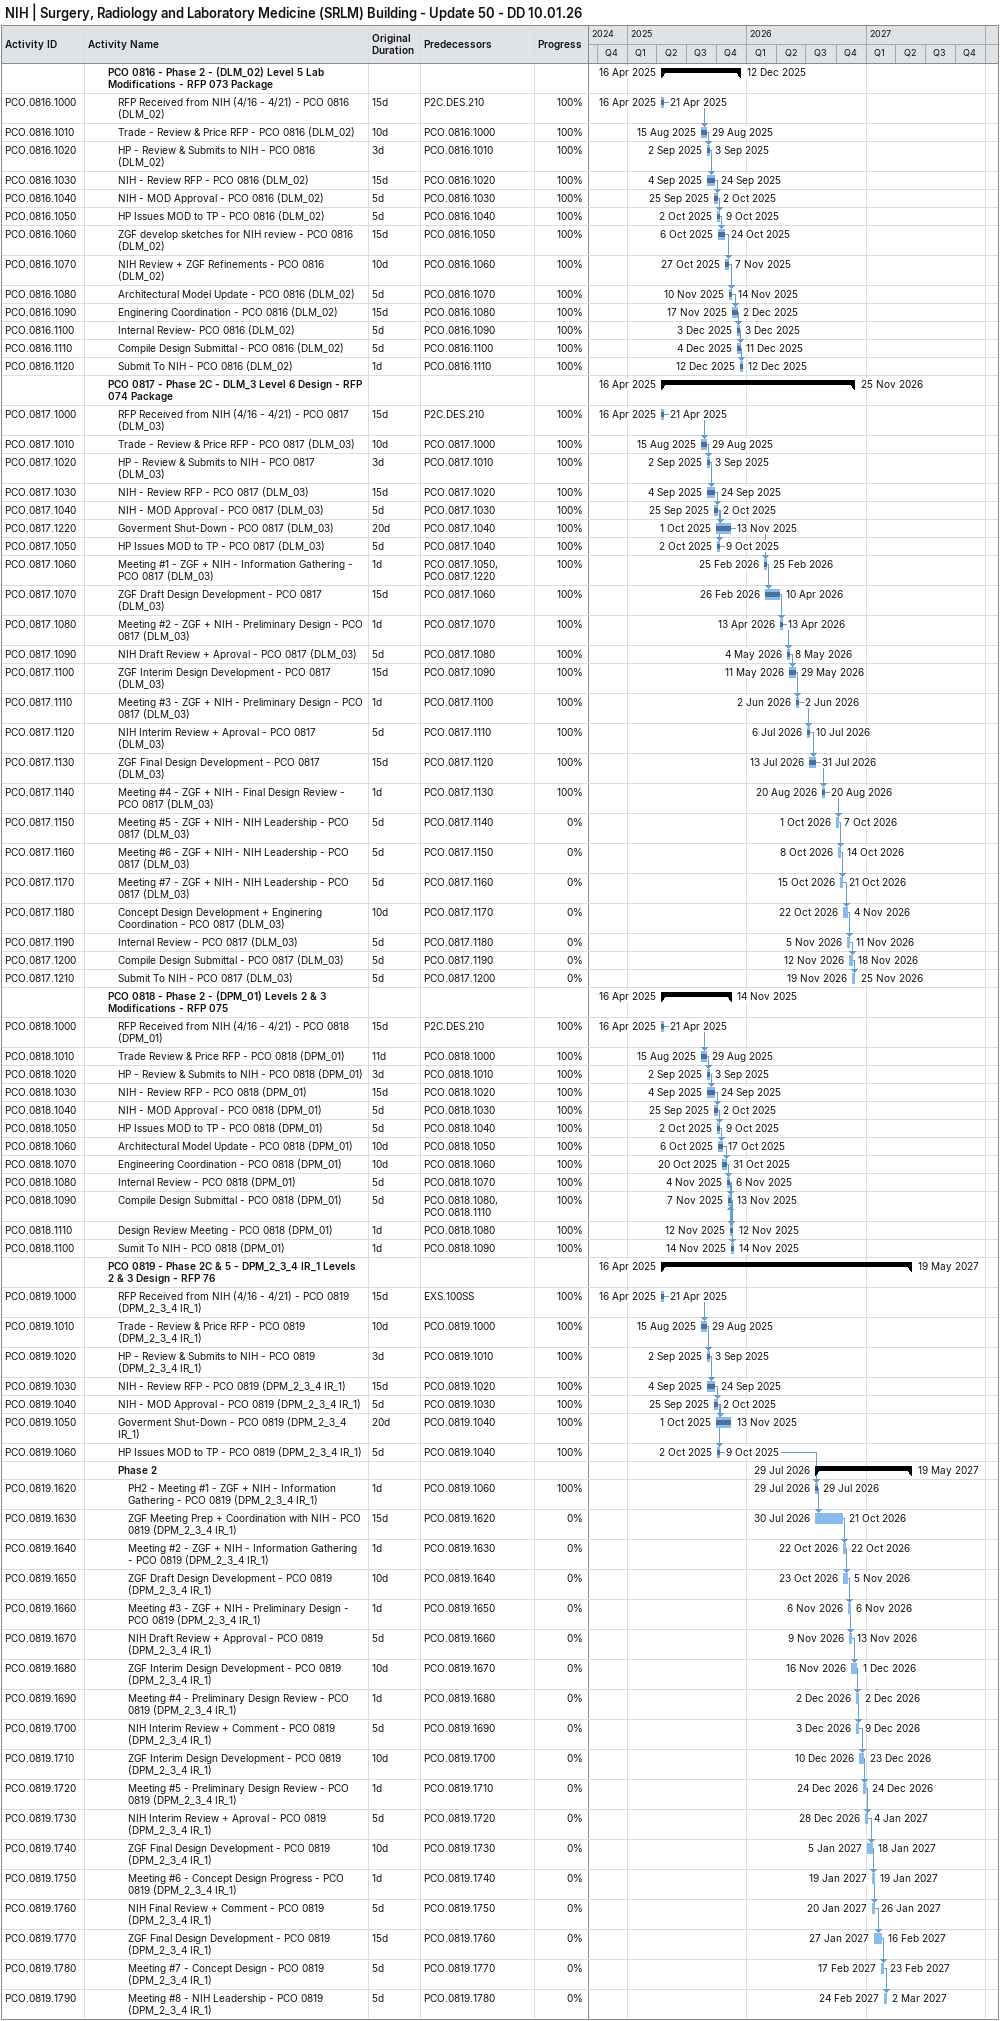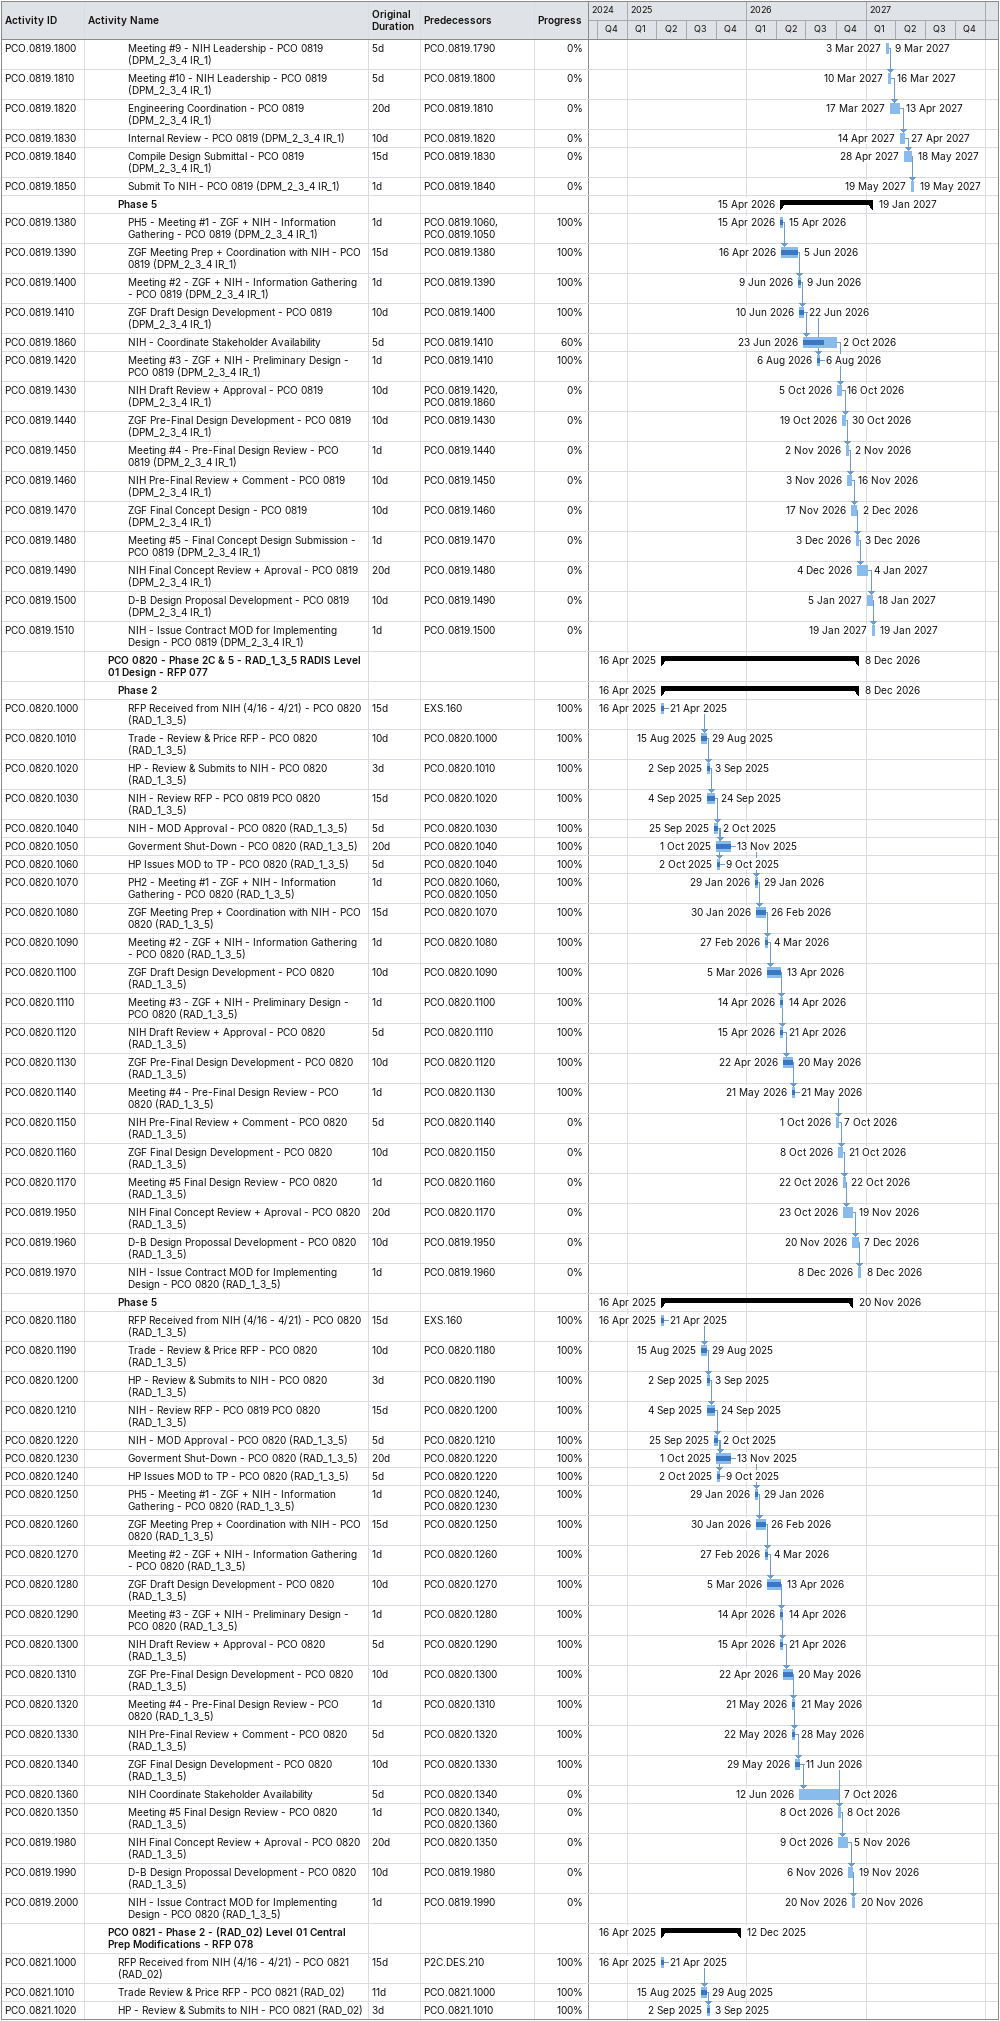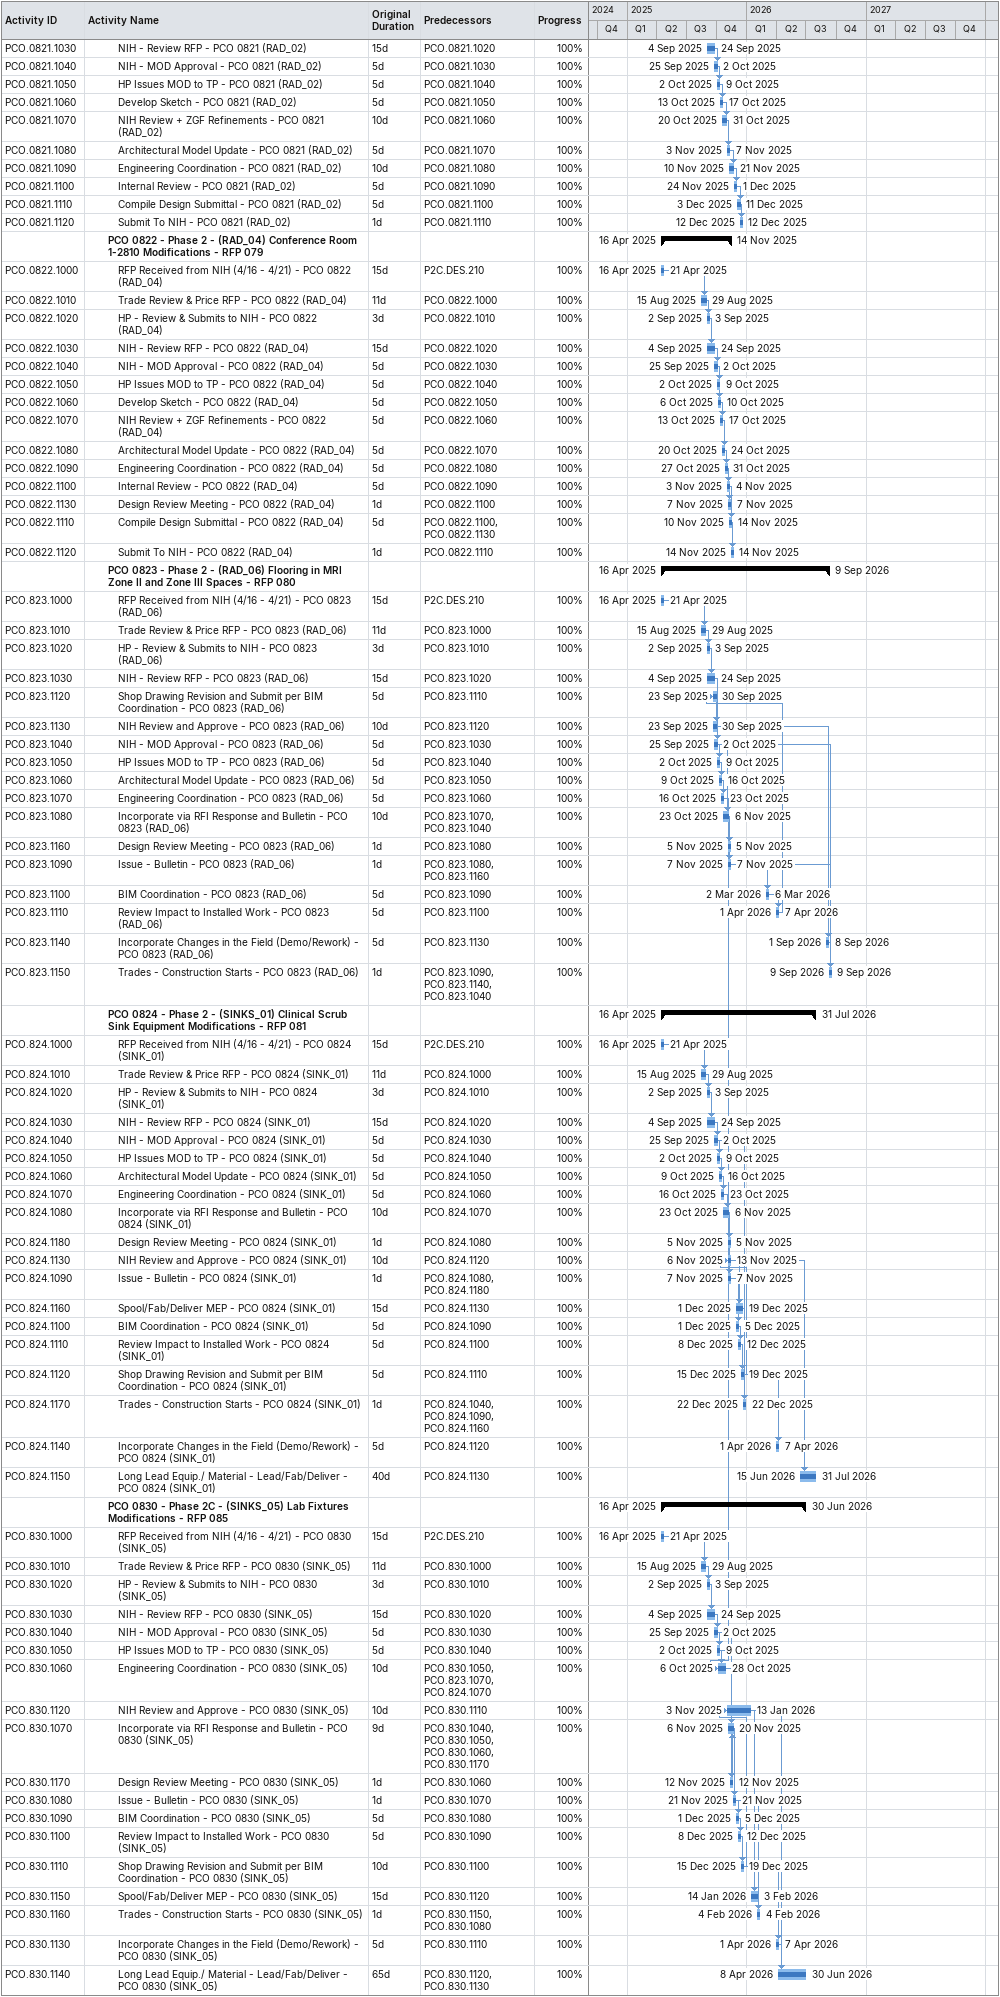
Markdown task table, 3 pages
NIH | Surgery, Radiology and Laboratory Medicine (SRLM) Building - Update 50 - DD 10.01.26

| ID | Level | Task | Original duration | Start | Finish | Predecessors | % complete |
|---|---|---|---|---|---|---|---|
|  | 3 | **PCO 0816 - Phase 2 - (DLM_02) Level 5 Lab Modifications - RFP 073 Package** |  | 2025-04-16 | 2025-12-12 |  |  |
| PCO.0816.1000 | 4 | RFP Received from NIH (4/16 - 4/21) - PCO 0816 (DLM_02) | 15d | 2025-04-16 | 2025-04-21 | P2C.DES.210 | 100 |
| PCO.0816.1010 | 4 | Trade - Review & Price RFP - PCO 0816 (DLM_02) | 10d | 2025-08-15 | 2025-08-29 | PCO.0816.1000 | 100 |
| PCO.0816.1020 | 4 | HP - Review & Submits to NIH - PCO 0816 (DLM_02) | 3d | 2025-09-02 | 2025-09-03 | PCO.0816.1010 | 100 |
| PCO.0816.1030 | 4 | NIH - Review RFP - PCO 0816 (DLM_02) | 15d | 2025-09-04 | 2025-09-24 | PCO.0816.1020 | 100 |
| PCO.0816.1040 | 4 | NIH - MOD Approval - PCO 0816 (DLM_02) | 5d | 2025-09-25 | 2025-10-02 | PCO.0816.1030 | 100 |
| PCO.0816.1050 | 4 | HP Issues MOD to TP - PCO 0816 (DLM_02) | 5d | 2025-10-02 | 2025-10-09 | PCO.0816.1040 | 100 |
| PCO.0816.1060 | 4 | ZGF develop sketches for NIH review - PCO 0816 (DLM_02) | 15d | 2025-10-06 | 2025-10-24 | PCO.0816.1050 | 100 |
| PCO.0816.1070 | 4 | NIH Review + ZGF Refinements - PCO 0816 (DLM_02) | 10d | 2025-10-27 | 2025-11-07 | PCO.0816.1060 | 100 |
| PCO.0816.1080 | 4 | Architectural Model Update - PCO 0816 (DLM_02) | 5d | 2025-11-10 | 2025-11-14 | PCO.0816.1070 | 100 |
| PCO.0816.1090 | 4 | Enginering Coordination - PCO 0816 (DLM_02) | 15d | 2025-11-17 | 2025-12-02 | PCO.0816.1080 | 100 |
| PCO.0816.1100 | 4 | Internal Review- PCO 0816 (DLM_02) | 5d | 2025-12-03 | 2025-12-03 | PCO.0816.1090 | 100 |
| PCO.0816.1110 | 4 | Compile Design Submittal - PCO 0816 (DLM_02) | 5d | 2025-12-04 | 2025-12-11 | PCO.0816.1100 | 100 |
| PCO.0816.1120 | 4 | Submit To NIH - PCO 0816 (DLM_02) | 1d | 2025-12-12 | 2025-12-12 | PCO.0816.1110 | 100 |
|  | 3 | **PCO 0817 - Phase 2C - DLM_3 Level 6 Design - RFP 074 Package** |  | 2025-04-16 | 2026-11-25 |  |  |
| PCO.0817.1000 | 4 | RFP Received from NIH (4/16 - 4/21) - PCO 0817 (DLM_03) | 15d | 2025-04-16 | 2025-04-21 | P2C.DES.210 | 100 |
| PCO.0817.1010 | 4 | Trade - Review & Price RFP - PCO 0817 (DLM_03) | 10d | 2025-08-15 | 2025-08-29 | PCO.0817.1000 | 100 |
| PCO.0817.1020 | 4 | HP - Review & Submits to NIH - PCO 0817 (DLM_03) | 3d | 2025-09-02 | 2025-09-03 | PCO.0817.1010 | 100 |
| PCO.0817.1030 | 4 | NIH - Review RFP - PCO 0817 (DLM_03) | 15d | 2025-09-04 | 2025-09-24 | PCO.0817.1020 | 100 |
| PCO.0817.1040 | 4 | NIH - MOD Approval - PCO 0817 (DLM_03) | 5d | 2025-09-25 | 2025-10-02 | PCO.0817.1030 | 100 |
| PCO.0817.1220 | 4 | Goverment Shut-Down - PCO 0817 (DLM_03) | 20d | 2025-10-01 | 2025-11-13 | PCO.0817.1040 | 100 |
| PCO.0817.1050 | 4 | HP Issues MOD to TP - PCO 0817 (DLM_03) | 5d | 2025-10-02 | 2025-10-09 | PCO.0817.1040 | 100 |
| PCO.0817.1060 | 4 | Meeting #1 - ZGF + NIH - Information Gathering - PCO 0817 (DLM_03) | 1d | 2026-02-25 | 2026-02-25 | PCO.0817.1050, PCO.0817.1220 | 100 |
| PCO.0817.1070 | 4 | ZGF Draft Design Development - PCO 0817 (DLM_03) | 15d | 2026-02-26 | 2026-04-10 | PCO.0817.1060 | 100 |
| PCO.0817.1080 | 4 | Meeting #2 - ZGF + NIH - Preliminary Design - PCO 0817 (DLM_03) | 1d | 2026-04-13 | 2026-04-13 | PCO.0817.1070 | 100 |
| PCO.0817.1090 | 4 | NIH Draft Review + Aproval - PCO 0817 (DLM_03) | 5d | 2026-05-04 | 2026-05-08 | PCO.0817.1080 | 100 |
| PCO.0817.1100 | 4 | ZGF Interim Design Development - PCO 0817 (DLM_03) | 15d | 2026-05-11 | 2026-05-29 | PCO.0817.1090 | 100 |
| PCO.0817.1110 | 4 | Meeting #3 - ZGF + NIH - Preliminary Design - PCO 0817 (DLM_03) | 1d | 2026-06-02 | 2026-06-02 | PCO.0817.1100 | 100 |
| PCO.0817.1120 | 4 | NIH Interim Review + Aproval - PCO 0817 (DLM_03) | 5d | 2026-07-06 | 2026-07-10 | PCO.0817.1110 | 100 |
| PCO.0817.1130 | 4 | ZGF Final Design Development - PCO 0817 (DLM_03) | 15d | 2026-07-13 | 2026-07-31 | PCO.0817.1120 | 100 |
| PCO.0817.1140 | 4 | Meeting #4 - ZGF + NIH - Final Design Review - PCO 0817 (DLM_03) | 1d | 2026-08-20 | 2026-08-20 | PCO.0817.1130 | 100 |
| PCO.0817.1150 | 4 | Meeting #5 - ZGF + NIH - NIH Leadership - PCO 0817 (DLM_03) | 5d | 2026-10-01 | 2026-10-07 | PCO.0817.1140 | 0 |
| PCO.0817.1160 | 4 | Meeting #6 - ZGF + NIH - NIH Leadership - PCO 0817 (DLM_03) | 5d | 2026-10-08 | 2026-10-14 | PCO.0817.1150 | 0 |
| PCO.0817.1170 | 4 | Meeting #7 - ZGF + NIH - NIH Leadership - PCO 0817 (DLM_03) | 5d | 2026-10-15 | 2026-10-21 | PCO.0817.1160 | 0 |
| PCO.0817.1180 | 4 | Concept Design Development + Enginering Coordination - PCO 0817 (DLM_03) | 10d | 2026-10-22 | 2026-11-04 | PCO.0817.1170 | 0 |
| PCO.0817.1190 | 4 | Internal Review - PCO 0817 (DLM_03) | 5d | 2026-11-05 | 2026-11-11 | PCO.0817.1180 | 0 |
| PCO.0817.1200 | 4 | Compile Design Submittal - PCO 0817 (DLM_03) | 5d | 2026-11-12 | 2026-11-18 | PCO.0817.1190 | 0 |
| PCO.0817.1210 | 4 | Submit To NIH - PCO 0817 (DLM_03) | 5d | 2026-11-19 | 2026-11-25 | PCO.0817.1200 | 0 |
|  | 3 | **PCO 0818 - Phase 2 - (DPM_01) Levels 2 & 3 Modifications - RFP 075** |  | 2025-04-16 | 2025-11-14 |  |  |
| PCO.0818.1000 | 4 | RFP Received from NIH (4/16 - 4/21) - PCO 0818 (DPM_01) | 15d | 2025-04-16 | 2025-04-21 | P2C.DES.210 | 100 |
| PCO.0818.1010 | 4 | Trade Review & Price RFP - PCO 0818 (DPM_01) | 11d | 2025-08-15 | 2025-08-29 | PCO.0818.1000 | 100 |
| PCO.0818.1020 | 4 | HP - Review & Submits to NIH - PCO 0818 (DPM_01) | 3d | 2025-09-02 | 2025-09-03 | PCO.0818.1010 | 100 |
| PCO.0818.1030 | 4 | NIH - Review RFP - PCO 0818 (DPM_01) | 15d | 2025-09-04 | 2025-09-24 | PCO.0818.1020 | 100 |
| PCO.0818.1040 | 4 | NIH - MOD Approval - PCO 0818 (DPM_01) | 5d | 2025-09-25 | 2025-10-02 | PCO.0818.1030 | 100 |
| PCO.0818.1050 | 4 | HP Issues MOD to TP - PCO 0818 (DPM_01) | 5d | 2025-10-02 | 2025-10-09 | PCO.0818.1040 | 100 |
| PCO.0818.1060 | 4 | Architectural Model Update - PCO 0818 (DPM_01) | 10d | 2025-10-06 | 2025-10-17 | PCO.0818.1050 | 100 |
| PCO.0818.1070 | 4 | Engineering Coordination - PCO 0818 (DPM_01) | 10d | 2025-10-20 | 2025-10-31 | PCO.0818.1060 | 100 |
| PCO.0818.1080 | 4 | Internal Review - PCO 0818 (DPM_01) | 5d | 2025-11-04 | 2025-11-06 | PCO.0818.1070 | 100 |
| PCO.0818.1090 | 4 | Compile Design Submittal - PCO 0818 (DPM_01) | 5d | 2025-11-07 | 2025-11-13 | PCO.0818.1080, PCO.0818.1110 | 100 |
| PCO.0818.1110 | 4 | Design Review Meeting - PCO 0818 (DPM_01) | 1d | 2025-11-12 | 2025-11-12 | PCO.0818.1080 | 100 |
| PCO.0818.1100 | 4 | Sumit To NIH - PCO 0818 (DPM_01) | 1d | 2025-11-14 | 2025-11-14 | PCO.0818.1090 | 100 |
|  | 3 | **PCO 0819 - Phase 2C & 5 - DPM_2_3_4 IR_1 Levels 2 & 3 Design - RFP 76** |  | 2025-04-16 | 2027-05-19 |  |  |
| PCO.0819.1000 | 4 | RFP Received from NIH (4/16 - 4/21) - PCO 0819 (DPM_2_3_4 IR_1) | 15d | 2025-04-16 | 2025-04-21 | EXS.100SS | 100 |
| PCO.0819.1010 | 4 | Trade - Review & Price RFP - PCO 0819 (DPM_2_3_4 IR_1) | 10d | 2025-08-15 | 2025-08-29 | PCO.0819.1000 | 100 |
| PCO.0819.1020 | 4 | HP - Review & Submits to NIH - PCO 0819 (DPM_2_3_4 IR_1) | 3d | 2025-09-02 | 2025-09-03 | PCO.0819.1010 | 100 |
| PCO.0819.1030 | 4 | NIH - Review RFP - PCO 0819 (DPM_2_3_4 IR_1) | 15d | 2025-09-04 | 2025-09-24 | PCO.0819.1020 | 100 |
| PCO.0819.1040 | 4 | NIH - MOD Approval - PCO 0819 (DPM_2_3_4 IR_1) | 5d | 2025-09-25 | 2025-10-02 | PCO.0819.1030 | 100 |
| PCO.0819.1050 | 4 | Goverment Shut-Down - PCO 0819 (DPM_2_3_4 IR_1) | 20d | 2025-10-01 | 2025-11-13 | PCO.0819.1040 | 100 |
| PCO.0819.1060 | 4 | HP Issues MOD to TP - PCO 0819 (DPM_2_3_4 IR_1) | 5d | 2025-10-02 | 2025-10-09 | PCO.0819.1040 | 100 |
|  | 4 | **Phase 2** |  | 2026-07-29 | 2027-05-19 |  |  |
| PCO.0819.1620 | 5 | PH2 - Meeting #1 - ZGF + NIH - Information Gathering - PCO 0819 (DPM_2_3_4 IR_1) | 1d | 2026-07-29 | 2026-07-29 | PCO.0819.1060 | 100 |
| PCO.0819.1630 | 5 | ZGF Meeting Prep + Coordination with NIH - PCO 0819 (DPM_2_3_4 IR_1) | 15d | 2026-07-30 | 2026-10-21 | PCO.0819.1620 | 0 |
| PCO.0819.1640 | 5 | Meeting #2 - ZGF + NIH - Information Gathering - PCO 0819 (DPM_2_3_4 IR_1) | 1d | 2026-10-22 | 2026-10-22 | PCO.0819.1630 | 0 |
| PCO.0819.1650 | 5 | ZGF Draft Design Development - PCO 0819 (DPM_2_3_4 IR_1) | 10d | 2026-10-23 | 2026-11-05 | PCO.0819.1640 | 0 |
| PCO.0819.1660 | 5 | Meeting #3 - ZGF + NIH - Preliminary Design - PCO 0819 (DPM_2_3_4 IR_1) | 1d | 2026-11-06 | 2026-11-06 | PCO.0819.1650 | 0 |
| PCO.0819.1670 | 5 | NIH Draft Review + Approval - PCO 0819 (DPM_2_3_4 IR_1) | 5d | 2026-11-09 | 2026-11-13 | PCO.0819.1660 | 0 |
| PCO.0819.1680 | 5 | ZGF Interim Design Development - PCO 0819 (DPM_2_3_4 IR_1) | 10d | 2026-11-16 | 2026-12-01 | PCO.0819.1670 | 0 |
| PCO.0819.1690 | 5 | Meeting #4 - Preliminary Design Review - PCO 0819 (DPM_2_3_4 IR_1) | 1d | 2026-12-02 | 2026-12-02 | PCO.0819.1680 | 0 |
| PCO.0819.1700 | 5 | NIH Interim Review + Comment - PCO 0819 (DPM_2_3_4 IR_1) | 5d | 2026-12-03 | 2026-12-09 | PCO.0819.1690 | 0 |
| PCO.0819.1710 | 5 | ZGF Interim Design Development - PCO 0819 (DPM_2_3_4 IR_1) | 10d | 2026-12-10 | 2026-12-23 | PCO.0819.1700 | 0 |
| PCO.0819.1720 | 5 | Meeting #5 - Preliminary Design Review - PCO 0819 (DPM_2_3_4 IR_1) | 1d | 2026-12-24 | 2026-12-24 | PCO.0819.1710 | 0 |
| PCO.0819.1730 | 5 | NIH Interim Review + Aproval - PCO 0819 (DPM_2_3_4 IR_1) | 5d | 2026-12-28 | 2027-01-04 | PCO.0819.1720 | 0 |
| PCO.0819.1740 | 5 | ZGF Final Design Development - PCO 0819 (DPM_2_3_4 IR_1) | 10d | 2027-01-05 | 2027-01-18 | PCO.0819.1730 | 0 |
| PCO.0819.1750 | 5 | Meeting #6 - Concept Design Progress - PCO 0819 (DPM_2_3_4 IR_1) | 1d | 2027-01-19 | 2027-01-19 | PCO.0819.1740 | 0 |
| PCO.0819.1760 | 5 | NIH Final Review + Comment - PCO 0819 (DPM_2_3_4 IR_1) | 5d | 2027-01-20 | 2027-01-26 | PCO.0819.1750 | 0 |
| PCO.0819.1770 | 5 | ZGF Final Design Development - PCO 0819 (DPM_2_3_4 IR_1) | 15d | 2027-01-27 | 2027-02-16 | PCO.0819.1760 | 0 |
| PCO.0819.1780 | 5 | Meeting #7 - Concept Design - PCO 0819 (DPM_2_3_4 IR_1) | 5d | 2027-02-17 | 2027-02-23 | PCO.0819.1770 | 0 |
| PCO.0819.1790 | 5 | Meeting #8 - NIH Leadership - PCO 0819 (DPM_2_3_4 IR_1) | 5d | 2027-02-24 | 2027-03-02 | PCO.0819.1780 | 0 |
| PCO.0819.1800 | 5 | Meeting #9 - NIH Leadership - PCO 0819 (DPM_2_3_4 IR_1) | 5d | 2027-03-03 | 2027-03-09 | PCO.0819.1790 | 0 |
| PCO.0819.1810 | 5 | Meeting #10 - NIH Leadership - PCO 0819 (DPM_2_3_4 IR_1) | 5d | 2027-03-10 | 2027-03-16 | PCO.0819.1800 | 0 |
| PCO.0819.1820 | 5 | Engineering Coordination - PCO 0819 (DPM_2_3_4 IR_1) | 20d | 2027-03-17 | 2027-04-13 | PCO.0819.1810 | 0 |
| PCO.0819.1830 | 5 | Internal Review - PCO 0819 (DPM_2_3_4 IR_1) | 10d | 2027-04-14 | 2027-04-27 | PCO.0819.1820 | 0 |
| PCO.0819.1840 | 5 | Compile Design Submittal - PCO 0819 (DPM_2_3_4 IR_1) | 15d | 2027-04-28 | 2027-05-18 | PCO.0819.1830 | 0 |
| PCO.0819.1850 | 5 | Submit To NIH - PCO 0819 (DPM_2_3_4 IR_1) | 1d | 2027-05-19 | 2027-05-19 | PCO.0819.1840 | 0 |
|  | 4 | **Phase 5** |  | 2026-04-15 | 2027-01-19 |  |  |
| PCO.0819.1380 | 5 | PH5 - Meeting #1 - ZGF + NIH - Information Gathering - PCO 0819 (DPM_2_3_4 IR_1) | 1d | 2026-04-15 | 2026-04-15 | PCO.0819.1060, PCO.0819.1050 | 100 |
| PCO.0819.1390 | 5 | ZGF Meeting Prep + Coordination with NIH - PCO 0819 (DPM_2_3_4 IR_1) | 15d | 2026-04-16 | 2026-06-05 | PCO.0819.1380 | 100 |
| PCO.0819.1400 | 5 | Meeting #2 - ZGF + NIH - Information Gathering - PCO 0819 (DPM_2_3_4 IR_1) | 1d | 2026-06-09 | 2026-06-09 | PCO.0819.1390 | 100 |
| PCO.0819.1410 | 5 | ZGF Draft Design Development - PCO 0819 (DPM_2_3_4 IR_1) | 10d | 2026-06-10 | 2026-06-22 | PCO.0819.1400 | 100 |
| PCO.0819.1860 | 5 | NIH - Coordinate Stakeholder Availability | 5d | 2026-06-23 | 2026-10-02 | PCO.0819.1410 | 60 |
| PCO.0819.1420 | 5 | Meeting #3 - ZGF + NIH - Preliminary Design - PCO 0819 (DPM_2_3_4 IR_1) | 1d | 2026-08-06 | 2026-08-06 | PCO.0819.1410 | 100 |
| PCO.0819.1430 | 5 | NIH Draft Review + Approval - PCO 0819 (DPM_2_3_4 IR_1) | 10d | 2026-10-05 | 2026-10-16 | PCO.0819.1420, PCO.0819.1860 | 0 |
| PCO.0819.1440 | 5 | ZGF Pre-Final Design Development - PCO 0819 (DPM_2_3_4 IR_1) | 10d | 2026-10-19 | 2026-10-30 | PCO.0819.1430 | 0 |
| PCO.0819.1450 | 5 | Meeting #4 - Pre-Final Design Review - PCO 0819 (DPM_2_3_4 IR_1) | 1d | 2026-11-02 | 2026-11-02 | PCO.0819.1440 | 0 |
| PCO.0819.1460 | 5 | NIH Pre-Final Review + Comment - PCO 0819 (DPM_2_3_4 IR_1) | 10d | 2026-11-03 | 2026-11-16 | PCO.0819.1450 | 0 |
| PCO.0819.1470 | 5 | ZGF Final Concept Design - PCO 0819 (DPM_2_3_4 IR_1) | 10d | 2026-11-17 | 2026-12-02 | PCO.0819.1460 | 0 |
| PCO.0819.1480 | 5 | Meeting #5 - Final Concept Design Submission - PCO 0819 (DPM_2_3_4 IR_1) | 1d | 2026-12-03 | 2026-12-03 | PCO.0819.1470 | 0 |
| PCO.0819.1490 | 5 | NIH Final Concept Review + Aproval - PCO 0819 (DPM_2_3_4 IR_1) | 20d | 2026-12-04 | 2027-01-04 | PCO.0819.1480 | 0 |
| PCO.0819.1500 | 5 | D-B Design Proposal Development - PCO 0819 (DPM_2_3_4 IR_1) | 10d | 2027-01-05 | 2027-01-18 | PCO.0819.1490 | 0 |
| PCO.0819.1510 | 5 | NIH - Issue Contract MOD for Implementing Design - PCO 0819 (DPM_2_3_4 IR_1) | 1d | 2027-01-19 | 2027-01-19 | PCO.0819.1500 | 0 |
|  | 3 | **PCO 0820 - Phase 2C & 5 - RAD_1_3_5 RADIS Level 01 Design - RFP 077** |  | 2025-04-16 | 2026-12-08 |  |  |
|  | 4 | **Phase 2** |  | 2025-04-16 | 2026-12-08 |  |  |
| PCO.0820.1000 | 5 | RFP Received from NIH (4/16 - 4/21) - PCO 0820 (RAD_1_3_5) | 15d | 2025-04-16 | 2025-04-21 | EXS.160 | 100 |
| PCO.0820.1010 | 5 | Trade - Review & Price RFP - PCO 0820 (RAD_1_3_5) | 10d | 2025-08-15 | 2025-08-29 | PCO.0820.1000 | 100 |
| PCO.0820.1020 | 5 | HP - Review & Submits to NIH - PCO 0820 (RAD_1_3_5) | 3d | 2025-09-02 | 2025-09-03 | PCO.0820.1010 | 100 |
| PCO.0820.1030 | 5 | NIH - Review RFP - PCO 0819 PCO 0820 (RAD_1_3_5) | 15d | 2025-09-04 | 2025-09-24 | PCO.0820.1020 | 100 |
| PCO.0820.1040 | 5 | NIH - MOD Approval - PCO 0820 (RAD_1_3_5) | 5d | 2025-09-25 | 2025-10-02 | PCO.0820.1030 | 100 |
| PCO.0820.1050 | 5 | Goverment Shut-Down - PCO 0820 (RAD_1_3_5) | 20d | 2025-10-01 | 2025-11-13 | PCO.0820.1040 | 100 |
| PCO.0820.1060 | 5 | HP Issues MOD to TP - PCO 0820 (RAD_1_3_5) | 5d | 2025-10-02 | 2025-10-09 | PCO.0820.1040 | 100 |
| PCO.0820.1070 | 5 | PH2 - Meeting #1 - ZGF + NIH - Information Gathering - PCO 0820 (RAD_1_3_5) | 1d | 2026-01-29 | 2026-01-29 | PCO.0820.1060, PCO.0820.1050 | 100 |
| PCO.0820.1080 | 5 | ZGF Meeting Prep + Coordination with NIH - PCO 0820 (RAD_1_3_5) | 15d | 2026-01-30 | 2026-02-26 | PCO.0820.1070 | 100 |
| PCO.0820.1090 | 5 | Meeting #2 - ZGF + NIH - Information Gathering - PCO 0820 (RAD_1_3_5) | 1d | 2026-02-27 | 2026-03-04 | PCO.0820.1080 | 100 |
| PCO.0820.1100 | 5 | ZGF Draft Design Development - PCO 0820 (RAD_1_3_5) | 10d | 2026-03-05 | 2026-04-13 | PCO.0820.1090 | 100 |
| PCO.0820.1110 | 5 | Meeting #3 - ZGF + NIH - Preliminary Design - PCO 0820 (RAD_1_3_5) | 1d | 2026-04-14 | 2026-04-14 | PCO.0820.1100 | 100 |
| PCO.0820.1120 | 5 | NIH Draft Review + Approval - PCO 0820 (RAD_1_3_5) | 5d | 2026-04-15 | 2026-04-21 | PCO.0820.1110 | 100 |
| PCO.0820.1130 | 5 | ZGF Pre-Final Design Development - PCO 0820 (RAD_1_3_5) | 10d | 2026-04-22 | 2026-05-20 | PCO.0820.1120 | 100 |
| PCO.0820.1140 | 5 | Meeting #4 - Pre-Final Design Review - PCO 0820 (RAD_1_3_5) | 1d | 2026-05-21 | 2026-05-21 | PCO.0820.1130 | 100 |
| PCO.0820.1150 | 5 | NIH Pre-Final Review + Comment - PCO 0820 (RAD_1_3_5) | 5d | 2026-10-01 | 2026-10-07 | PCO.0820.1140 | 0 |
| PCO.0820.1160 | 5 | ZGF Final Design Development - PCO 0820 (RAD_1_3_5) | 10d | 2026-10-08 | 2026-10-21 | PCO.0820.1150 | 0 |
| PCO.0820.1170 | 5 | Meeting #5 Final Design Review - PCO 0820 (RAD_1_3_5) | 1d | 2026-10-22 | 2026-10-22 | PCO.0820.1160 | 0 |
| PCO.0819.1950 | 5 | NIH Final Concept Review + Aproval - PCO 0820 (RAD_1_3_5) | 20d | 2026-10-23 | 2026-11-19 | PCO.0820.1170 | 0 |
| PCO.0819.1960 | 5 | D-B Design Propossal Development - PCO 0820 (RAD_1_3_5) | 10d | 2026-11-20 | 2026-12-07 | PCO.0819.1950 | 0 |
| PCO.0819.1970 | 5 | NIH - Issue Contract MOD for Implementing Design - PCO 0820 (RAD_1_3_5) | 1d | 2026-12-08 | 2026-12-08 | PCO.0819.1960 | 0 |
|  | 4 | **Phase 5** |  | 2025-04-16 | 2026-11-20 |  |  |
| PCO.0820.1180 | 5 | RFP Received from NIH (4/16 - 4/21) - PCO 0820 (RAD_1_3_5) | 15d | 2025-04-16 | 2025-04-21 | EXS.160 | 100 |
| PCO.0820.1190 | 5 | Trade - Review & Price RFP - PCO 0820 (RAD_1_3_5) | 10d | 2025-08-15 | 2025-08-29 | PCO.0820.1180 | 100 |
| PCO.0820.1200 | 5 | HP - Review & Submits to NIH - PCO 0820 (RAD_1_3_5) | 3d | 2025-09-02 | 2025-09-03 | PCO.0820.1190 | 100 |
| PCO.0820.1210 | 5 | NIH - Review RFP - PCO 0819 PCO 0820 (RAD_1_3_5) | 15d | 2025-09-04 | 2025-09-24 | PCO.0820.1200 | 100 |
| PCO.0820.1220 | 5 | NIH - MOD Approval - PCO 0820 (RAD_1_3_5) | 5d | 2025-09-25 | 2025-10-02 | PCO.0820.1210 | 100 |
| PCO.0820.1230 | 5 | Goverment Shut-Down - PCO 0820 (RAD_1_3_5) | 20d | 2025-10-01 | 2025-11-13 | PCO.0820.1220 | 100 |
| PCO.0820.1240 | 5 | HP Issues MOD to TP - PCO 0820 (RAD_1_3_5) | 5d | 2025-10-02 | 2025-10-09 | PCO.0820.1220 | 100 |
| PCO.0820.1250 | 5 | PH5 - Meeting #1 - ZGF + NIH - Information Gathering - PCO 0820 (RAD_1_3_5) | 1d | 2026-01-29 | 2026-01-29 | PCO.0820.1240, PCO.0820.1230 | 100 |
| PCO.0820.1260 | 5 | ZGF Meeting Prep + Coordination with NIH - PCO 0820 (RAD_1_3_5) | 15d | 2026-01-30 | 2026-02-26 | PCO.0820.1250 | 100 |
| PCO.0820.1270 | 5 | Meeting #2 - ZGF + NIH - Information Gathering - PCO 0820 (RAD_1_3_5) | 1d | 2026-02-27 | 2026-03-04 | PCO.0820.1260 | 100 |
| PCO.0820.1280 | 5 | ZGF Draft Design Development - PCO 0820 (RAD_1_3_5) | 10d | 2026-03-05 | 2026-04-13 | PCO.0820.1270 | 100 |
| PCO.0820.1290 | 5 | Meeting #3 - ZGF + NIH - Preliminary Design - PCO 0820 (RAD_1_3_5) | 1d | 2026-04-14 | 2026-04-14 | PCO.0820.1280 | 100 |
| PCO.0820.1300 | 5 | NIH Draft Review + Approval - PCO 0820 (RAD_1_3_5) | 5d | 2026-04-15 | 2026-04-21 | PCO.0820.1290 | 100 |
| PCO.0820.1310 | 5 | ZGF Pre-Final Design Development - PCO 0820 (RAD_1_3_5) | 10d | 2026-04-22 | 2026-05-20 | PCO.0820.1300 | 100 |
| PCO.0820.1320 | 5 | Meeting #4 - Pre-Final Design Review - PCO 0820 (RAD_1_3_5) | 1d | 2026-05-21 | 2026-05-21 | PCO.0820.1310 | 100 |
| PCO.0820.1330 | 5 | NIH Pre-Final Review + Comment - PCO 0820 (RAD_1_3_5) | 5d | 2026-05-22 | 2026-05-28 | PCO.0820.1320 | 100 |
| PCO.0820.1340 | 5 | ZGF Final Design Development - PCO 0820 (RAD_1_3_5) | 10d | 2026-05-29 | 2026-06-11 | PCO.0820.1330 | 100 |
| PCO.0820.1360 | 5 | NIH Coordinate Stakeholder Availability | 5d | 2026-06-12 | 2026-10-07 | PCO.0820.1340 | 0 |
| PCO.0820.1350 | 5 | Meeting #5 Final Design Review - PCO 0820 (RAD_1_3_5) | 1d | 2026-10-08 | 2026-10-08 | PCO.0820.1340, PCO.0820.1360 | 0 |
| PCO.0819.1980 | 5 | NIH Final Concept Review + Aproval - PCO 0820 (RAD_1_3_5) | 20d | 2026-10-09 | 2026-11-05 | PCO.0820.1350 | 0 |
| PCO.0819.1990 | 5 | D-B Design Propossal Development - PCO 0820 (RAD_1_3_5) | 10d | 2026-11-06 | 2026-11-19 | PCO.0819.1980 | 0 |
| PCO.0819.2000 | 5 | NIH - Issue Contract MOD for Implementing Design - PCO 0820 (RAD_1_3_5) | 1d | 2026-11-20 | 2026-11-20 | PCO.0819.1990 | 0 |
|  | 3 | **PCO 0821 - Phase 2 - (RAD_02) Level 01 Central Prep Modifications - RFP 078** |  | 2025-04-16 | 2025-12-12 |  |  |
| PCO.0821.1000 | 4 | RFP Received from NIH (4/16 - 4/21) - PCO 0821 (RAD_02) | 15d | 2025-04-16 | 2025-04-21 | P2C.DES.210 | 100 |
| PCO.0821.1010 | 4 | Trade Review & Price RFP - PCO 0821 (RAD_02) | 11d | 2025-08-15 | 2025-08-29 | PCO.0821.1000 | 100 |
| PCO.0821.1020 | 4 | HP - Review & Submits to NIH - PCO 0821 (RAD_02) | 3d | 2025-09-02 | 2025-09-03 | PCO.0821.1010 | 100 |
| PCO.0821.1030 | 4 | NIH - Review RFP - PCO 0821 (RAD_02) | 15d | 2025-09-04 | 2025-09-24 | PCO.0821.1020 | 100 |
| PCO.0821.1040 | 4 | NIH - MOD Approval - PCO 0821 (RAD_02) | 5d | 2025-09-25 | 2025-10-02 | PCO.0821.1030 | 100 |
| PCO.0821.1050 | 4 | HP Issues MOD to TP - PCO 0821 (RAD_02) | 5d | 2025-10-02 | 2025-10-09 | PCO.0821.1040 | 100 |
| PCO.0821.1060 | 4 | Develop Sketch - PCO 0821 (RAD_02) | 5d | 2025-10-13 | 2025-10-17 | PCO.0821.1050 | 100 |
| PCO.0821.1070 | 4 | NIH Review + ZGF Refinements - PCO 0821 (RAD_02) | 10d | 2025-10-20 | 2025-10-31 | PCO.0821.1060 | 100 |
| PCO.0821.1080 | 4 | Architectural Model Update - PCO 0821 (RAD_02) | 5d | 2025-11-03 | 2025-11-07 | PCO.0821.1070 | 100 |
| PCO.0821.1090 | 4 | Engineering Coordination - PCO 0821 (RAD_02) | 10d | 2025-11-10 | 2025-11-21 | PCO.0821.1080 | 100 |
| PCO.0821.1100 | 4 | Internal Review - PCO 0821 (RAD_02) | 5d | 2025-11-24 | 2025-12-01 | PCO.0821.1090 | 100 |
| PCO.0821.1110 | 4 | Compile Design Submittal - PCO 0821 (RAD_02) | 5d | 2025-12-03 | 2025-12-11 | PCO.0821.1100 | 100 |
| PCO.0821.1120 | 4 | Submit To NIH - PCO 0821 (RAD_02) | 1d | 2025-12-12 | 2025-12-12 | PCO.0821.1110 | 100 |
|  | 3 | **PCO 0822 - Phase 2 - (RAD_04) Conference Room 1-2810 Modifications - RFP 079** |  | 2025-04-16 | 2025-11-14 |  |  |
| PCO.0822.1000 | 4 | RFP Received from NIH (4/16 - 4/21) - PCO 0822 (RAD_04) | 15d | 2025-04-16 | 2025-04-21 | P2C.DES.210 | 100 |
| PCO.0822.1010 | 4 | Trade Review & Price RFP - PCO 0822 (RAD_04) | 11d | 2025-08-15 | 2025-08-29 | PCO.0822.1000 | 100 |
| PCO.0822.1020 | 4 | HP - Review & Submits to NIH - PCO 0822 (RAD_04) | 3d | 2025-09-02 | 2025-09-03 | PCO.0822.1010 | 100 |
| PCO.0822.1030 | 4 | NIH - Review RFP - PCO 0822 (RAD_04) | 15d | 2025-09-04 | 2025-09-24 | PCO.0822.1020 | 100 |
| PCO.0822.1040 | 4 | NIH - MOD Approval - PCO 0822 (RAD_04) | 5d | 2025-09-25 | 2025-10-02 | PCO.0822.1030 | 100 |
| PCO.0822.1050 | 4 | HP Issues MOD to TP - PCO 0822 (RAD_04) | 5d | 2025-10-02 | 2025-10-09 | PCO.0822.1040 | 100 |
| PCO.0822.1060 | 4 | Develop Sketch - PCO 0822 (RAD_04) | 5d | 2025-10-06 | 2025-10-10 | PCO.0822.1050 | 100 |
| PCO.0822.1070 | 4 | NIH Review + ZGF Refinements - PCO 0822 (RAD_04) | 5d | 2025-10-13 | 2025-10-17 | PCO.0822.1060 | 100 |
| PCO.0822.1080 | 4 | Architectural Model Update - PCO 0822 (RAD_04) | 5d | 2025-10-20 | 2025-10-24 | PCO.0822.1070 | 100 |
| PCO.0822.1090 | 4 | Engineering Coordination - PCO 0822 (RAD_04) | 5d | 2025-10-27 | 2025-10-31 | PCO.0822.1080 | 100 |
| PCO.0822.1100 | 4 | Internal Review - PCO 0822 (RAD_04) | 5d | 2025-11-03 | 2025-11-04 | PCO.0822.1090 | 100 |
| PCO.0822.1130 | 4 | Design Review Meeting - PCO 0822 (RAD_04) | 1d | 2025-11-07 | 2025-11-07 | PCO.0822.1100 | 100 |
| PCO.0822.1110 | 4 | Compile Design Submittal - PCO 0822 (RAD_04) | 5d | 2025-11-10 | 2025-11-14 | PCO.0822.1100, PCO.0822.1130 | 100 |
| PCO.0822.1120 | 4 | Submit To NIH - PCO 0822 (RAD_04) | 1d | 2025-11-14 | 2025-11-14 | PCO.0822.1110 | 100 |
|  | 3 | **PCO 0823 - Phase 2 - (RAD_06) Flooring in MRI Zone II and Zone III Spaces - RFP 080** |  | 2025-04-16 | 2026-09-09 |  |  |
| PCO.823.1000 | 4 | RFP Received from NIH (4/16 - 4/21) - PCO 0823 (RAD_06) | 15d | 2025-04-16 | 2025-04-21 | P2C.DES.210 | 100 |
| PCO.823.1010 | 4 | Trade Review & Price RFP - PCO 0823 (RAD_06) | 11d | 2025-08-15 | 2025-08-29 | PCO.823.1000 | 100 |
| PCO.823.1020 | 4 | HP - Review & Submits to NIH - PCO 0823 (RAD_06) | 3d | 2025-09-02 | 2025-09-03 | PCO.823.1010 | 100 |
| PCO.823.1030 | 4 | NIH - Review RFP - PCO 0823 (RAD_06) | 15d | 2025-09-04 | 2025-09-24 | PCO.823.1020 | 100 |
| PCO.823.1120 | 4 | Shop Drawing Revision and Submit per BIM Coordination - PCO 0823 (RAD_06) | 5d | 2025-09-23 | 2025-09-30 | PCO.823.1110 | 100 |
| PCO.823.1130 | 4 | NIH Review and Approve - PCO 0823 (RAD_06) | 10d | 2025-09-23 | 2025-09-30 | PCO.823.1120 | 100 |
| PCO.823.1040 | 4 | NIH - MOD Approval - PCO 0823 (RAD_06) | 5d | 2025-09-25 | 2025-10-02 | PCO.823.1030 | 100 |
| PCO.823.1050 | 4 | HP Issues MOD to TP - PCO 0823 (RAD_06) | 5d | 2025-10-02 | 2025-10-09 | PCO.823.1040 | 100 |
| PCO.823.1060 | 4 | Architectural Model Update - PCO 0823 (RAD_06) | 5d | 2025-10-09 | 2025-10-16 | PCO.823.1050 | 100 |
| PCO.823.1070 | 4 | Engineering Coordination - PCO 0823 (RAD_06) | 5d | 2025-10-16 | 2025-10-23 | PCO.823.1060 | 100 |
| PCO.823.1080 | 4 | Incorporate via RFI Response and Bulletin - PCO 0823 (RAD_06) | 10d | 2025-10-23 | 2025-11-06 | PCO.823.1070, PCO.823.1040 | 100 |
| PCO.823.1160 | 4 | Design Review Meeting - PCO 0823 (RAD_06) | 1d | 2025-11-05 | 2025-11-05 | PCO.823.1080 | 100 |
| PCO.823.1090 | 4 | Issue - Bulletin - PCO 0823 (RAD_06) | 1d | 2025-11-07 | 2025-11-07 | PCO.823.1080, PCO.823.1160 | 100 |
| PCO.823.1100 | 4 | BIM Coordination - PCO 0823 (RAD_06) | 5d | 2026-03-02 | 2026-03-06 | PCO.823.1090 | 100 |
| PCO.823.1110 | 4 | Review Impact to Installed Work - PCO 0823 (RAD_06) | 5d | 2026-04-01 | 2026-04-07 | PCO.823.1100 | 100 |
| PCO.823.1140 | 4 | Incorporate Changes in the Field (Demo/Rework) - PCO 0823 (RAD_06) | 5d | 2026-09-01 | 2026-09-08 | PCO.823.1130 | 100 |
| PCO.823.1150 | 4 | Trades - Construction Starts - PCO 0823 (RAD_06) | 1d | 2026-09-09 | 2026-09-09 | PCO.823.1090, PCO.823.1140, PCO.823.1040 | 100 |
|  | 3 | **PCO 0824 - Phase 2 - (SINKS_01) Clinical Scrub Sink Equipment Modifications - RFP 081** |  | 2025-04-16 | 2026-07-31 |  |  |
| PCO.824.1000 | 4 | RFP Received from NIH (4/16 - 4/21) - PCO 0824 (SINK_01) | 15d | 2025-04-16 | 2025-04-21 | P2C.DES.210 | 100 |
| PCO.824.1010 | 4 | Trade Review & Price RFP - PCO 0824 (SINK_01) | 11d | 2025-08-15 | 2025-08-29 | PCO.824.1000 | 100 |
| PCO.824.1020 | 4 | HP - Review & Submits to NIH - PCO 0824 (SINK_01) | 3d | 2025-09-02 | 2025-09-03 | PCO.824.1010 | 100 |
| PCO.824.1030 | 4 | NIH - Review RFP - PCO 0824 (SINK_01) | 15d | 2025-09-04 | 2025-09-24 | PCO.824.1020 | 100 |
| PCO.824.1040 | 4 | NIH - MOD Approval - PCO 0824 (SINK_01) | 5d | 2025-09-25 | 2025-10-02 | PCO.824.1030 | 100 |
| PCO.824.1050 | 4 | HP Issues MOD to TP - PCO 0824 (SINK_01) | 5d | 2025-10-02 | 2025-10-09 | PCO.824.1040 | 100 |
| PCO.824.1060 | 4 | Architectural Model Update - PCO 0824 (SINK_01) | 5d | 2025-10-09 | 2025-10-16 | PCO.824.1050 | 100 |
| PCO.824.1070 | 4 | Engineering Coordination - PCO 0824 (SINK_01) | 5d | 2025-10-16 | 2025-10-23 | PCO.824.1060 | 100 |
| PCO.824.1080 | 4 | Incorporate via RFI Response and Bulletin - PCO 0824 (SINK_01) | 10d | 2025-10-23 | 2025-11-06 | PCO.824.1070 | 100 |
| PCO.824.1180 | 4 | Design Review Meeting - PCO 0824 (SINK_01) | 1d | 2025-11-05 | 2025-11-05 | PCO.824.1080 | 100 |
| PCO.824.1130 | 4 | NIH Review and Approve - PCO 0824 (SINK_01) | 10d | 2025-11-06 | 2025-11-13 | PCO.824.1120 | 100 |
| PCO.824.1090 | 4 | Issue - Bulletin - PCO 0824 (SINK_01) | 1d | 2025-11-07 | 2025-11-07 | PCO.824.1080, PCO.824.1180 | 100 |
| PCO.824.1160 | 4 | Spool/Fab/Deliver MEP - PCO 0824 (SINK_01) | 15d | 2025-12-01 | 2025-12-19 | PCO.824.1130 | 100 |
| PCO.824.1100 | 4 | BIM Coordination - PCO 0824 (SINK_01) | 5d | 2025-12-01 | 2025-12-05 | PCO.824.1090 | 100 |
| PCO.824.1110 | 4 | Review Impact to Installed Work - PCO 0824 (SINK_01) | 5d | 2025-12-08 | 2025-12-12 | PCO.824.1100 | 100 |
| PCO.824.1120 | 4 | Shop Drawing Revision and Submit per BIM Coordination - PCO 0824 (SINK_01) | 5d | 2025-12-15 | 2025-12-19 | PCO.824.1110 | 100 |
| PCO.824.1170 | 4 | Trades - Construction Starts - PCO 0824 (SINK_01) | 1d | 2025-12-22 | 2025-12-22 | PCO.824.1040, PCO.824.1090, PCO.824.1160 | 100 |
| PCO.824.1140 | 4 | Incorporate Changes in the Field (Demo/Rework) - PCO 0824 (SINK_01) | 5d | 2026-04-01 | 2026-04-07 | PCO.824.1120 | 100 |
| PCO.824.1150 | 4 | Long Lead Equip./ Material - Lead/Fab/Deliver - PCO 0824 (SINK_01) | 40d | 2026-06-15 | 2026-07-31 | PCO.824.1130 | 100 |
|  | 3 | **PCO 0830 - Phase 2C - (SINKS_05) Lab Fixtures Modifications - RFP 085** |  | 2025-04-16 | 2026-06-30 |  |  |
| PCO.830.1000 | 4 | RFP Received from NIH (4/16 - 4/21) - PCO 0830 (SINK_05) | 15d | 2025-04-16 | 2025-04-21 | P2C.DES.210 | 100 |
| PCO.830.1010 | 4 | Trade Review & Price RFP - PCO 0830 (SINK_05) | 11d | 2025-08-15 | 2025-08-29 | PCO.830.1000 | 100 |
| PCO.830.1020 | 4 | HP - Review & Submits to NIH - PCO 0830 (SINK_05) | 3d | 2025-09-02 | 2025-09-03 | PCO.830.1010 | 100 |
| PCO.830.1030 | 4 | NIH - Review RFP - PCO 0830 (SINK_05) | 15d | 2025-09-04 | 2025-09-24 | PCO.830.1020 | 100 |
| PCO.830.1040 | 4 | NIH - MOD Approval - PCO 0830 (SINK_05) | 5d | 2025-09-25 | 2025-10-02 | PCO.830.1030 | 100 |
| PCO.830.1050 | 4 | HP Issues MOD to TP - PCO 0830 (SINK_05) | 5d | 2025-10-02 | 2025-10-09 | PCO.830.1040 | 100 |
| PCO.830.1060 | 4 | Engineering Coordination - PCO 0830 (SINK_05) | 10d | 2025-10-06 | 2025-10-28 | PCO.830.1050, PCO.823.1070, PCO.824.1070 | 100 |
| PCO.830.1120 | 4 | NIH Review and Approve - PCO 0830 (SINK_05) | 10d | 2025-11-03 | 2026-01-13 | PCO.830.1110 | 100 |
| PCO.830.1070 | 4 | Incorporate via RFI Response and Bulletin - PCO 0830 (SINK_05) | 9d | 2025-11-06 | 2025-11-20 | PCO.830.1040, PCO.830.1050, PCO.830.1060, PCO.830.1170 | 100 |
| PCO.830.1170 | 4 | Design Review Meeting - PCO 0830 (SINK_05) | 1d | 2025-11-12 | 2025-11-12 | PCO.830.1060 | 100 |
| PCO.830.1080 | 4 | Issue - Bulletin - PCO 0830 (SINK_05) | 1d | 2025-11-21 | 2025-11-21 | PCO.830.1070 | 100 |
| PCO.830.1090 | 4 | BIM Coordination - PCO 0830 (SINK_05) | 5d | 2025-12-01 | 2025-12-05 | PCO.830.1080 | 100 |
| PCO.830.1100 | 4 | Review Impact to Installed Work - PCO 0830 (SINK_05) | 5d | 2025-12-08 | 2025-12-12 | PCO.830.1090 | 100 |
| PCO.830.1110 | 4 | Shop Drawing Revision and Submit per BIM Coordination - PCO 0830 (SINK_05) | 10d | 2025-12-15 | 2025-12-19 | PCO.830.1100 | 100 |
| PCO.830.1150 | 4 | Spool/Fab/Deliver MEP - PCO 0830 (SINK_05) | 15d | 2026-01-14 | 2026-02-03 | PCO.830.1120 | 100 |
| PCO.830.1160 | 4 | Trades - Construction Starts - PCO 0830 (SINK_05) | 1d | 2026-02-04 | 2026-02-04 | PCO.830.1150, PCO.830.1080 | 100 |
| PCO.830.1130 | 4 | Incorporate Changes in the Field (Demo/Rework) - PCO 0830 (SINK_05) | 5d | 2026-04-01 | 2026-04-07 | PCO.830.1110 | 100 |
| PCO.830.1140 | 4 | Long Lead Equip./ Material - Lead/Fab/Deliver - PCO 0830 (SINK_05) | 65d | 2026-04-08 | 2026-06-30 | PCO.830.1120, PCO.830.1130 | 100 |
